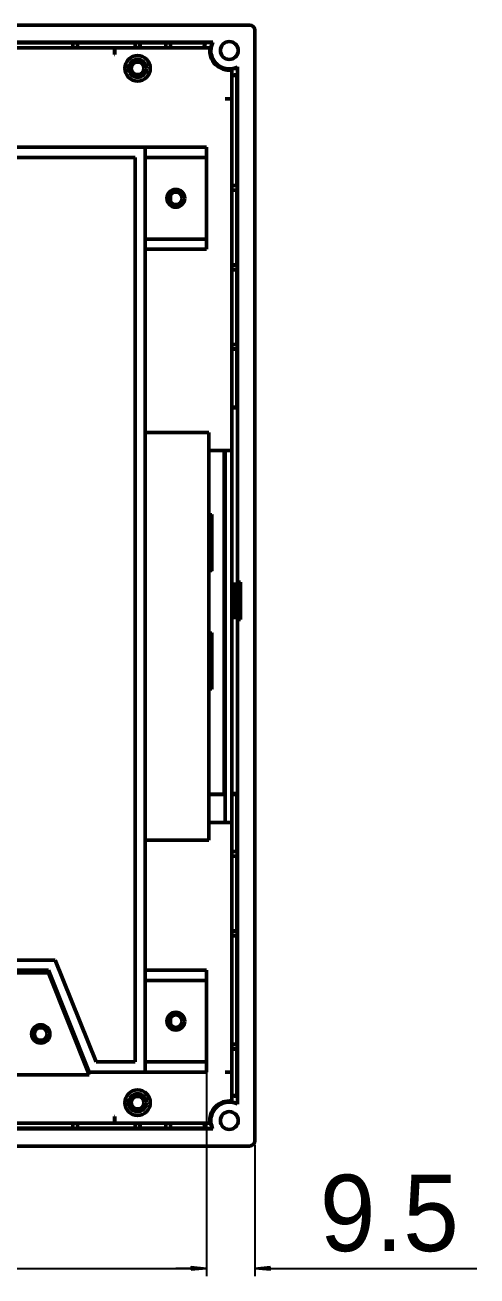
# Model space of a CAD drawing. Header units: millimetres. Extents: x 3233 to 5433, y 589 to 1940.
# Drawn here: x 4319.2 to 4407.9, y 1182.7 to 1428.2 of the extents above; entities that cross this region are included whole.
import ezdxf

# ---------------------------------------------------------------- set-up
doc = ezdxf.new("R2010")
doc.units = ezdxf.units.MM
doc.header["$LTSCALE"] = 1.8
doc.layers.add('외형선(ISO)', color=7, linetype='Continuous', lineweight=50)
doc.layers.add('치수(ISO)', color=7, linetype='Continuous', lineweight=25)
doc.styles.add('레이블 문자 (JIS)', font='')
doc.styles.get('레이블 문자 (JIS)').set_extended_font_data('Gulim')
doc.dimstyles.new('복사 대상기본값 (JIS)', dxfattribs={"dimscale": 1.5, "dimtxt": 3, "dimasz": 2, "dimexe": 1, "dimexo": 0.5, "dimgap": 0.8, "dimtad": 1, "dimdsep": 46, "dimtxsty": '레이블 문자 (JIS)', "dimblk": 'Filled-1', "dimcen": 0.09, "dimdle": 10, "dimclrd": 256, "dimclre": 256, "dimclrt": 256, "dimazin": 2, "dimtfac": 0.666667, "dimtmove": 0, "dimatfit": 3, "dimldrblk": 'OPEN', "dimfxl": 1, "dimtolj": 1, "dimtzin": 0, "dimlwd": -1, "dimlwe": -1, "dimarcsym": 0})

# ---------------------------------------------------------------- blocks, each defined once
blk = doc.blocks.new('Filled-1')
at = {"color": 0}
for p, q in [((0, 0), (-1, 0.1)), ((-1, 0.1), (-1, -0.1)), ((-1, 0), (0, 0)), ((-1, -0.1), (0, 0))]:
    blk.add_line(p, q, dxfattribs=at)
at = {"color": 0, "flags": 128}
blk.add_lwpolyline([(-1, -0.1), (0, 0), (-1, 0.1), (-1, -0.1)], dxfattribs=at)
at = {"color": 0}
blk.add_solid([(-1, -0.1), (0, 0), (-1, 0.1), (-1, -0.1)], dxfattribs=at)
blk = doc.blocks.new('*D377')
at = {"layer": 'Defpoints', "color": 0}
for p in [(4095.75, 1224.67), (4354.75, 1224.67), (4354.75, 1184.16)]:
    blk.add_point(p, dxfattribs=at)
at = {"layer": '치수(ISO)'}
for p, q in [((4095.75, 1223.92), (4095.75, 1182.66)), ((4354.75, 1223.92), (4354.75, 1182.66)), ((4098.75, 1184.16), (4351.75, 1184.16))]:
    blk.add_line(p, q, dxfattribs=at)
at = {"layer": '치수(ISO)', "linetype": 'ByBlock', "xscale": 3, "yscale": 3, "zscale": 3, "rotation": 180}
blk.add_blockref('Filled-1', (4095.75, 1184.16), dxfattribs=at)
at = {"layer": '치수(ISO)', "linetype": 'ByBlock', "xscale": 3, "yscale": 3, "zscale": 3}
blk.add_blockref('Filled-1', (4354.75, 1184.16), dxfattribs=at)
at = {"layer": '치수(ISO)', "insert": (4208.85, 1202.54), "char_height": 15, "attachment_point": 1, "style": '레이블 문자 (JIS)'}
blk.add_mtext('\\A1;259', dxfattribs=at)
blk = doc.blocks.new('_Open')
at = {"color": 0, "linetype": 'ByBlock', "lineweight": -2}
for p, q in [((-1, 0.167), (0, 0)), ((-1, -0.167), (0, 0)), ((0, 0), (-1, 0))]:
    blk.add_line(p, q, dxfattribs=at)
blk = doc.blocks.new('*D378')
at = {"layer": 'Defpoints', "color": 0}
for p in [(4354.75, 1224.67), (4364.25, 1209.16), (4364.25, 1184.16)]:
    blk.add_point(p, dxfattribs=at)
at = {"layer": '치수(ISO)'}
for p, q in [((4354.75, 1223.92), (4354.75, 1182.66)), ((4364.25, 1208.41), (4364.25, 1182.66)), ((4351.75, 1184.16), (4348.75, 1184.16)), ((4367.25, 1184.16), (4407.86, 1184.16))]:
    blk.add_line(p, q, dxfattribs=at)
at = {"layer": '치수(ISO)', "linetype": 'ByBlock', "xscale": 3, "yscale": 3, "zscale": 3}
blk.add_blockref('Filled-1', (4354.75, 1184.16), dxfattribs=at)
at = {"layer": '치수(ISO)', "linetype": 'ByBlock', "xscale": 3, "yscale": 3, "zscale": 3, "rotation": 180}
blk.add_blockref('Filled-1', (4364.25, 1184.16), dxfattribs=at)
at = {"layer": '치수(ISO)', "insert": (4377.01, 1202.54), "char_height": 15, "attachment_point": 1, "style": '레이블 문자 (JIS)'}
blk.add_mtext('\\A1;9.5', dxfattribs=at)

msp = doc.modelspace()

# ---------------------------------------------------------------- linework, layer by layer
at = {"layer": '외형선(ISO)'}
for p, q in [((4075.245, 1428.165), (4363.245, 1428.165)), ((4364.245, 1427.165), (4364.245, 1209.165)), ((4082.458, 1424.805), (4356.032, 1424.805)), ((4328.513, 1424.674), (4307.878, 1424.674)), ((4328.513, 1424.674), (4328.565, 1424.7)), ((4328.513, 1423.665), (4328.513, 1424.674)), ((4328.565, 1423.665), (4328.565, 1424.7)), ((4328.565, 1424.7), (4329.425, 1424.7)), ((4329.425, 1424.7), (4329.478, 1424.674)), ((4329.425, 1424.7), (4329.425, 1423.665)), ((4329.478, 1423.665), (4329.478, 1424.674)), ((4340.754, 1424.674), (4329.478, 1424.674)), ((4340.754, 1424.674), (4340.833, 1424.752)), ((4340.754, 1424.674), (4340.754, 1423.665)), ((4340.833, 1423.665), (4340.833, 1424.752)), ((4341.658, 1424.752), (4340.833, 1424.752)), ((4341.658, 1424.752), (4341.737, 1424.674)), ((4341.658, 1424.752), (4341.658, 1423.665)), ((4341.737, 1423.665), (4341.737, 1424.674)), ((4346.763, 1424.674), (4341.737, 1424.674)), ((4346.763, 1424.674), (4346.815, 1424.7)), ((4346.763, 1424.674), (4346.763, 1423.665)), ((4346.815, 1424.7), (4347.675, 1424.7)), ((4346.815, 1423.665), (4346.815, 1424.7)), ((4347.675, 1424.7), (4347.675, 1423.665)), ((4347.675, 1424.7), (4347.728, 1424.674)), ((4354.488, 1424.674), (4347.728, 1424.674)), ((4347.728, 1423.665), (4347.728, 1424.674)), ((4355.948, 1424.752), (4354.596, 1424.752)), ((4101.745, 1423.665), (4336.745, 1423.665)), ((4336.745, 1422.365), (4336.745, 1423.665)), ((4336.745, 1422.355), (4336.745, 1422.365)), ((4336.755, 1422.355), (4336.745, 1422.355)), ((4336.755, 1423.665), (4355.428, 1423.665)), ((4336.755, 1423.665), (4336.755, 1422.355)), ((4359.745, 1419.348), (4359.745, 1413.675)), ((4360.833, 1418.516), (4360.833, 1419.864)), ((4360.885, 1419.948), (4360.885, 1318.804)), ((4360.754, 1418.407), (4360.754, 1396.698)), ((4358.435, 1413.665), (4358.435, 1413.675)), ((4358.435, 1413.675), (4359.745, 1413.675)), ((4358.445, 1413.665), (4358.435, 1413.665)), ((4359.745, 1413.665), (4358.445, 1413.665)), ((4359.745, 1413.665), (4359.745, 1222.665)), ((4107.745, 1404.165), (4342.745, 1404.165)), ((4340.745, 1402.165), (4109.745, 1402.165)), ((4340.745, 1224.665), (4340.745, 1402.165)), ((4342.745, 1404.165), (4342.745, 1222.665)), ((4342.745, 1404.165), (4354.745, 1404.165)), ((4342.745, 1402.165), (4354.745, 1402.165)), ((4354.745, 1402.165), (4354.745, 1404.165)), ((4354.745, 1386.165), (4354.745, 1402.165)), ((4347.675, 1394.771), (4347.675, 1393.559)), ((4347.728, 1393.475), (4347.728, 1394.855)), ((4360.754, 1396.698), (4359.745, 1396.698)), ((4359.745, 1396.645), (4360.78, 1396.645)), ((4360.78, 1395.785), (4359.745, 1395.785)), ((4359.745, 1395.732), (4360.754, 1395.732)), ((4360.754, 1396.698), (4360.78, 1396.645)), ((4360.78, 1395.785), (4360.754, 1395.732)), ((4360.754, 1395.732), (4360.754, 1381.098)), ((4360.78, 1396.645), (4360.78, 1395.785)), ((4354.745, 1386.165), (4342.745, 1386.165)), ((4354.745, 1384.165), (4354.745, 1386.165)), ((4354.745, 1384.165), (4342.745, 1384.165)), ((4360.754, 1381.098), (4359.745, 1381.098)), ((4359.745, 1381.045), (4360.78, 1381.045)), ((4360.78, 1380.185), (4359.745, 1380.185)), ((4359.745, 1380.132), (4360.754, 1380.132)), ((4360.754, 1381.098), (4360.78, 1381.045)), ((4360.78, 1380.185), (4360.754, 1380.132)), ((4360.754, 1380.132), (4360.754, 1365.498)), ((4360.78, 1381.045), (4360.78, 1380.185)), ((4360.754, 1365.498), (4359.745, 1365.498)), ((4359.745, 1365.445), (4360.78, 1365.445)), ((4360.754, 1365.498), (4360.78, 1365.445)), ((4360.78, 1365.445), (4360.78, 1364.585)), ((4360.78, 1364.585), (4359.745, 1364.585)), ((4359.745, 1364.532), (4360.754, 1364.532)), ((4360.78, 1364.585), (4360.754, 1364.532)), ((4360.754, 1364.532), (4360.754, 1353.148)), ((4360.754, 1353.148), (4359.745, 1353.148)), ((4359.745, 1353.008), (4360.824, 1353.008)), ((4360.754, 1353.148), (4360.824, 1353.008)), ((4360.824, 1318.437), (4360.824, 1353.008)), ((4342.745, 1348.165), (4355.245, 1348.165)), ((4355.245, 1268.165), (4355.245, 1348.165)), ((4355.245, 1344.665), (4358.445, 1344.665)), ((4358.245, 1277.235), (4358.245, 1344.665)), ((4358.333, 1344.665), (4358.333, 1277.322)), ((4358.445, 1344.665), (4358.445, 1271.665)), ((4359.741, 1344.665), (4358.445, 1344.665)), ((4359.741, 1344.665), (4359.741, 1271.665)), ((4355.814, 1332.016), (4355.245, 1332.016)), ((4355.814, 1332.016), (4355.245, 1332.016)), ((4355.845, 1321.186), (4355.845, 1331.944)), ((4355.245, 1321.114), (4355.814, 1321.114)), ((4360.824, 1318.437), (4359.745, 1318.437)), ((4360.824, 1318.437), (4360.885, 1318.804)), ((4360.885, 1318.804), (4361.424, 1318.804)), ((4360.899, 1318.28), (4361.424, 1318.804)), ((4361.424, 1318.804), (4361.424, 1311.526)), ((4360.016, 1318.201), (4359.745, 1318.201)), ((4360.216, 1318.191), (4360.245, 1318.28)), ((4360.216, 1312.139), (4360.216, 1318.191)), ((4360.899, 1318.28), (4360.245, 1318.28)), ((4360.899, 1312.05), (4360.899, 1318.28)), ((4360.016, 1312.129), (4359.745, 1312.129)), ((4359.745, 1311.893), (4360.824, 1311.893)), ((4360.245, 1312.05), (4360.216, 1312.139)), ((4360.245, 1312.05), (4360.899, 1312.05)), ((4360.885, 1311.526), (4360.824, 1311.893)), ((4360.824, 1277.322), (4360.824, 1311.893)), ((4360.885, 1311.526), (4360.885, 1216.381)), ((4361.424, 1311.526), (4360.885, 1311.526)), ((4360.899, 1312.05), (4361.424, 1311.526)), ((4355.814, 1308.816), (4355.245, 1308.816)), ((4355.814, 1308.816), (4355.245, 1308.816)), ((4355.845, 1297.986), (4355.845, 1308.744)), ((4355.245, 1297.914), (4355.814, 1297.914)), ((4358.245, 1277.235), (4355.245, 1277.235)), ((4355.245, 1277.182), (4358.445, 1277.182)), ((4358.333, 1277.322), (4358.245, 1277.235)), ((4358.445, 1277.322), (4358.333, 1277.322)), ((4360.824, 1277.322), (4359.745, 1277.322)), ((4359.745, 1277.182), (4360.754, 1277.182)), ((4360.824, 1277.322), (4360.754, 1277.182)), ((4360.754, 1277.182), (4360.754, 1265.998)), ((4358.445, 1271.665), (4355.245, 1271.665)), ((4358.445, 1271.665), (4359.741, 1271.665)), ((4342.745, 1268.165), (4355.245, 1268.165)), ((4360.754, 1265.998), (4359.745, 1265.998)), ((4359.745, 1265.945), (4360.78, 1265.945)), ((4360.78, 1265.085), (4359.745, 1265.085)), ((4359.745, 1265.032), (4360.754, 1265.032)), ((4360.754, 1265.998), (4360.78, 1265.945)), ((4360.78, 1265.085), (4360.754, 1265.032)), ((4360.754, 1265.032), (4360.754, 1250.398)), ((4360.78, 1265.945), (4360.78, 1265.085)), ((4360.754, 1250.398), (4359.745, 1250.398)), ((4359.745, 1250.345), (4360.78, 1250.345)), ((4360.754, 1250.398), (4360.78, 1250.345)), ((4360.78, 1250.345), (4360.78, 1249.485)), ((4360.78, 1249.485), (4359.745, 1249.485)), ((4359.745, 1249.432), (4360.754, 1249.432)), ((4360.78, 1249.485), (4360.754, 1249.432)), ((4360.754, 1249.432), (4360.754, 1228.148)), ((4287.391, 1244.665), (4325.099, 1244.665)), ((4323.745, 1242.665), (4288.745, 1242.665)), ((4331.745, 1222.665), (4323.745, 1242.665)), ((4325.099, 1244.665), (4333.099, 1224.665)), ((4342.745, 1242.665), (4354.745, 1242.665)), ((4354.745, 1240.665), (4354.745, 1242.665)), ((4323.745, 1242.165), (4288.745, 1242.165)), ((4331.745, 1222.165), (4323.745, 1242.165)), ((4342.745, 1240.665), (4354.745, 1240.665)), ((4354.745, 1224.665), (4354.745, 1240.665)), ((4347.675, 1233.271), (4347.675, 1232.059)), ((4347.728, 1231.975), (4347.728, 1233.355)), ((4360.754, 1228.148), (4359.745, 1228.148)), ((4359.745, 1228.095), (4360.78, 1228.095)), ((4360.754, 1228.148), (4360.78, 1228.095)), ((4360.78, 1228.095), (4360.78, 1227.235)), ((4360.78, 1227.235), (4359.745, 1227.235)), ((4359.745, 1227.182), (4360.754, 1227.182)), ((4360.78, 1227.235), (4360.754, 1227.182)), ((4360.754, 1227.182), (4360.754, 1217.923)), ((4342.745, 1222.665), (4331.745, 1222.665)), ((4333.099, 1224.665), (4340.745, 1224.665)), ((4354.745, 1224.665), (4342.745, 1224.665)), ((4354.745, 1222.665), (4342.745, 1222.665)), ((4354.745, 1222.665), (4354.745, 1224.665)), ((4358.435, 1222.655), (4358.435, 1222.665)), ((4358.435, 1222.665), (4358.445, 1222.665)), ((4359.745, 1222.655), (4358.435, 1222.655)), ((4358.445, 1222.665), (4359.745, 1222.665)), ((4359.745, 1222.655), (4359.745, 1216.982)), ((4280.745, 1222.165), (4331.745, 1222.165)), ((4360.833, 1216.466), (4360.833, 1217.814)), ((4336.745, 1213.965), (4336.745, 1213.975)), ((4336.745, 1213.975), (4336.755, 1213.975)), ((4336.745, 1212.665), (4336.745, 1213.965)), ((4336.755, 1213.975), (4336.755, 1212.665)), ((4356.029, 1211.525), (4082.462, 1211.525)), ((4336.745, 1212.665), (4101.745, 1212.665)), ((4328.513, 1211.656), (4307.878, 1211.656)), ((4328.513, 1212.665), (4328.513, 1211.656)), ((4328.565, 1211.63), (4328.513, 1211.656)), ((4328.565, 1211.63), (4328.565, 1212.665)), ((4329.425, 1211.63), (4328.565, 1211.63)), ((4329.425, 1212.665), (4329.425, 1211.63)), ((4329.478, 1211.656), (4329.425, 1211.63)), ((4329.478, 1211.656), (4329.478, 1212.665)), ((4340.754, 1211.656), (4329.478, 1211.656)), ((4355.428, 1212.665), (4336.755, 1212.665)), ((4340.754, 1212.665), (4340.754, 1211.656)), ((4340.833, 1211.578), (4340.754, 1211.656)), ((4340.833, 1211.578), (4340.833, 1212.665)), ((4341.658, 1211.578), (4340.833, 1211.578)), ((4341.658, 1212.665), (4341.658, 1211.578)), ((4341.737, 1211.656), (4341.658, 1211.578)), ((4341.737, 1211.656), (4341.737, 1212.665)), ((4346.763, 1211.656), (4341.737, 1211.656)), ((4346.763, 1212.665), (4346.763, 1211.656)), ((4346.815, 1211.63), (4346.763, 1211.656)), ((4346.815, 1211.63), (4346.815, 1212.665)), ((4347.675, 1211.63), (4346.815, 1211.63)), ((4347.675, 1212.665), (4347.675, 1211.63)), ((4347.728, 1211.656), (4347.675, 1211.63)), ((4347.728, 1211.656), (4347.728, 1212.665)), ((4354.488, 1211.656), (4347.728, 1211.656)), ((4354.596, 1211.578), (4355.944, 1211.578)), ((4363.245, 1208.165), (4075.245, 1208.165))]:
    msp.add_line(p, q, dxfattribs=at)
for centre, radius in [((4359.245, 1423.165), 1.75), ((4341.245, 1419.665), 2.5), ((4341.245, 1419.665), 1.75), ((4341.245, 1419.665), 1.729), ((4341.245, 1419.665), 1.229), ((4348.745, 1394.165), 1.75), ((4348.745, 1394.165), 1.23), ((4348.745, 1232.665), 1.75), ((4348.745, 1232.665), 1.23), ((4322.245, 1230.165), 1.8), ((4322.245, 1230.165), 1.23), ((4341.245, 1216.665), 2.5), ((4341.245, 1216.665), 1.75), ((4341.245, 1216.665), 1.73), ((4341.245, 1216.665), 1.23), ((4359.245, 1213.165), 1.75)]:
    msp.add_circle(centre, radius, dxfattribs=at)
for centre, radius, start, end in [((4359.245, 1423.165), 4.991, 162.4056, 174.25076), ((4359.245, 1423.165), 4.913, 161.14969, 174.15853), ((4359.245, 1423.165), 3.85, 172.53791, 277.46209), ((4359.245, 1423.165), 4.913, 275.84147, 288.85031), ((4359.245, 1423.165), 4.991, 275.74924, 287.5944), ((4355.748, 1331.944), 0.0973, 0, 47.11313), ((4355.748, 1321.186), 0.0973, 312.88687, 0), ((4355.748, 1308.744), 0.0973, 0, 47.11313), ((4355.748, 1297.986), 0.0973, 312.88687, 0), ((4359.245, 1213.165), 4.991, 72.4056, 84.25076), ((4359.245, 1213.165), 4.913, 71.14969, 84.15853), ((4359.245, 1213.165), 3.85, 82.53791, 187.46209), ((4359.245, 1213.165), 4.991, 185.74924, 197.5944), ((4359.245, 1213.165), 4.913, 185.84147, 198.85031)]:
    msp.add_arc(centre, radius, start, end, dxfattribs=at)
for centre, major_axis, ratio, start_param, end_param in [((4363.245, 1427.165), (0.707, 0.707), 0.9996955, 5.4979394, 7.0684312), ((4360.016, 1318.191), (0.2, 0), 0.0524078, 0, 1.5707963), ((4360.016, 1312.139), (0.2, 0), 0.0524078, 4.712389, 6.2831853), ((4363.245, 1209.165), (-0.707, 0.707), 0.9996955, 2.3563468, 3.9268385)]:
    msp.add_ellipse(centre, major_axis=major_axis, ratio=ratio, start_param=start_param, end_param=end_param, dxfattribs=at)
for points in [[(4354.596, 1424.752), (4354.559, 1424.726), (4354.523, 1424.7), (4354.488, 1424.674)], [(4355.948, 1424.752), (4355.975, 1424.77), (4356.003, 1424.787), (4356.032, 1424.805)], [(4360.885, 1419.948), (4360.868, 1419.92), (4360.85, 1419.892), (4360.833, 1419.864)], [(4360.754, 1418.407), (4360.78, 1418.443), (4360.806, 1418.479), (4360.833, 1418.516)], [(4360.833, 1217.814), (4360.806, 1217.851), (4360.78, 1217.887), (4360.754, 1217.923)], [(4360.833, 1216.466), (4360.85, 1216.438), (4360.868, 1216.41), (4360.885, 1216.381)], [(4354.488, 1211.656), (4354.523, 1211.63), (4354.559, 1211.604), (4354.596, 1211.578)], [(4356.029, 1211.525), (4356, 1211.543), (4355.972, 1211.56), (4355.944, 1211.578)]]:
    msp.add_open_spline(points, degree=3, dxfattribs=at)
for points, knots in [([(4360.833, 1419.864), (4360.771, 1419.834), (4360.708, 1419.806), (4360.201, 1419.597), (4359.721, 1419.502), (4358.288, 1419.503), (4357.331, 1419.899), (4356.318, 1420.913), (4356.046, 1421.319), (4355.678, 1422.206), (4355.583, 1422.681), (4355.583, 1423.716), (4355.712, 1424.261), (4355.948, 1424.752)], [-0.0005350191, -0.0005350191, -0.0005350191, -0.0005350191, -0.0003301078, -0.0003301078, 0.001101239, 0.001101239, 0.0039639328, 0.0039639328, 0.0053952797, 0.0053952797, 0.0068266265, 0.0068266265, 0.0084562713, 0.0084562713, 0.0084562713, 0.0084562713]), ([(4360.885, 1419.948), (4360.8, 1419.905), (4360.713, 1419.865), (4360.188, 1419.648), (4359.714, 1419.554), (4358.302, 1419.555), (4357.359, 1419.946), (4356.36, 1420.945), (4356.091, 1421.345), (4355.729, 1422.22), (4355.635, 1422.688), (4355.635, 1423.736), (4355.776, 1424.301), (4356.032, 1424.805)], [-0.0005398123, -0.0005398123, -0.0005398123, -0.0005398123, -0.0002543185, -0.0002543185, 0.0011568464, 0.0011568464, 0.0039791763, 0.0039791763, 0.0053903412, 0.0053903412, 0.0068015061, 0.0068015061, 0.0084915895, 0.0084915895, 0.0084915895, 0.0084915895]), ([(4355.944, 1211.578), (4355.915, 1211.639), (4355.888, 1211.7), (4355.678, 1212.206), (4355.583, 1212.681), (4355.583, 1214.133), (4355.981, 1215.081), (4356.996, 1216.095), (4357.402, 1216.366), (4358.29, 1216.734), (4358.766, 1216.828), (4359.732, 1216.827), (4360.208, 1216.731), (4360.712, 1216.522), (4360.773, 1216.495), (4360.833, 1216.466)], [-0.0005350278, -0.0005350278, -0.0005350278, -0.0005350278, -0.0003336186, -0.0003336186, 0.0010982607, 0.0010982607, 0.0039620193, 0.0039620193, 0.0053938986, 0.0053938986, 0.0068257779, 0.0068257779, 0.0082576572, 0.0082576572, 0.0084558579, 0.0084558579, 0.0084558579, 0.0084558579]), ([(4356.029, 1211.525), (4355.986, 1211.609), (4355.946, 1211.695), (4355.729, 1212.22), (4355.635, 1212.688), (4355.635, 1214.119), (4356.027, 1215.054), (4357.028, 1216.053), (4357.428, 1216.321), (4358.304, 1216.683), (4358.773, 1216.776), (4359.725, 1216.775), (4360.194, 1216.68), (4360.717, 1216.463), (4360.802, 1216.424), (4360.885, 1216.381)], [-0.0005397893, -0.0005397893, -0.0005397893, -0.0005397893, -0.0002579096, -0.0002579096, 0.0011536892, 0.0011536892, 0.003976887, 0.003976887, 0.0053884859, 0.0053884859, 0.0068000848, 0.0068000848, 0.0082116836, 0.0082116836, 0.008490445, 0.008490445, 0.008490445, 0.008490445])]:
    msp.add_open_spline(points, degree=3, knots=knots, dxfattribs=at)

# ---------------------------------------------------------------- dimensions: what is measured, and where the dimension line sits
at = {"layer": '치수(ISO)'}
dim = msp.add_linear_dim(base=(4354.745, 1184.165), p1=(4095.745, 1224.665), p2=(4354.745, 1224.665), angle=180, dimstyle='복사 대상기본값 (JIS)', override={"dimtxt": 10, "dimgap": 2, "dimtxsty": '레이블 문자 (JIS)', "dimtofl": 0, "dimatfit": 1, "dimldrblk": 'Open'}, dxfattribs=at)
dim.commit()
dim.dimension.update_dxf_attribs({"geometry": '*D377', "text_midpoint": (4225.245, 1184.165), "dimtype": 160})
dim = msp.add_linear_dim(base=(4364.245, 1184.165), p1=(4354.745, 1224.665), p2=(4364.245, 1209.165), dimstyle='복사 대상기본값 (JIS)', override={"dimtxt": 10, "dimgap": 2, "dimtxsty": '레이블 문자 (JIS)', "dimtofl": 0, "dimatfit": 1, "dimldrblk": 'Open'}, dxfattribs=at)
dim.commit()
dim.dimension.update_dxf_attribs({"geometry": '*D378', "text_midpoint": (4390.935, 1184.165), "dimtype": 160})

doc.saveas('drawing.dxf')
